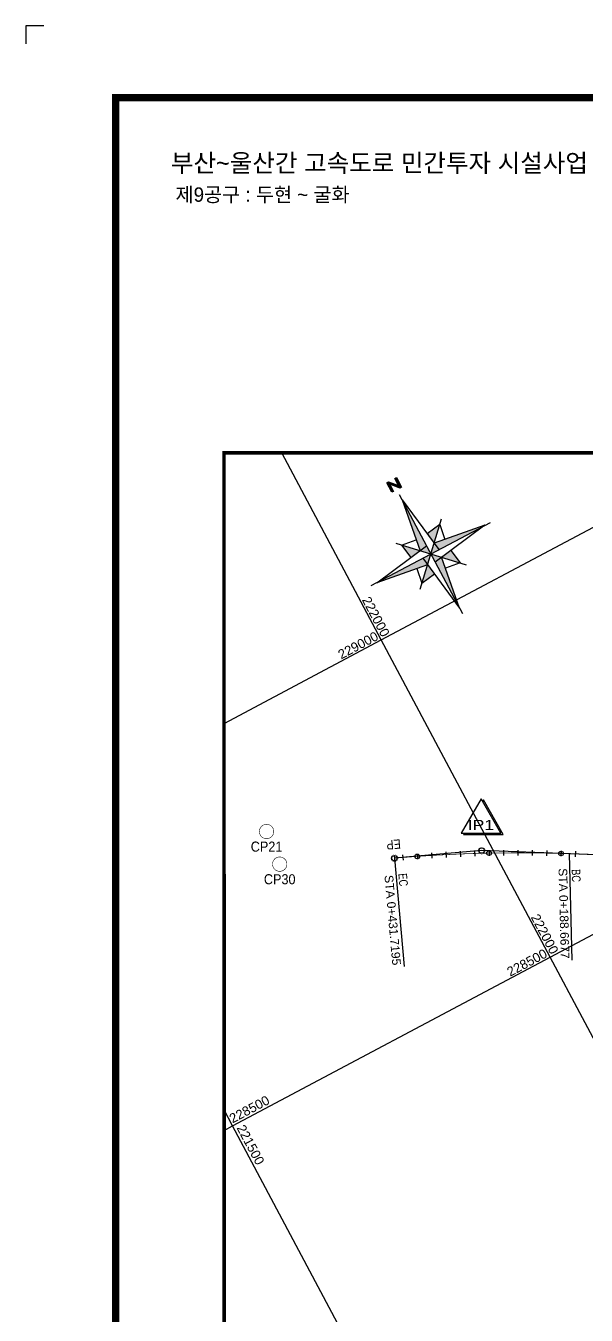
# Model space of a CAD drawing. Extents: x 226182 to 227023, y 224653 to 225247.
# Drawn here: x 226182.4 to 226338.2, y 224887.8 to 225246.6 of the extents above; entities that cross this region are included whole.
import ezdxf
from ezdxf.enums import TextEntityAlignment as Align

# ---------------------------------------------------------------- set-up
doc = ezdxf.new("R2010")
doc.units = 0
doc.header["$LTSCALE"] = 10
doc.header["$MEASUREMENT"] = 0
doc.layers.get('0').update_dxf_attribs({"linetype": 'CONTINUOUS'})
for name, color, linetype in [('CA-ALGN-CNTL', 2, 'CONTINUOUS'), ('CA-ALGN-IPLN', 1, 'CONTINUOUS'), ('CA-ALGN-IPSM', 2, 'CONTINUOUS'), ('CA-ALGN-STSM', 2, 'CONTINUOUS'), ('CA-ALGN-SUBL', 1, 'CONTINUOUS'), ('CA-ALGN-SUBT', 2, 'CONTINUOUS'), ('CA-ALGN-TEXT', 3, 'CONTINUOUS'), ('CV-AZMU', 3, 'CONTINUOUS'), ('CV-GRID-BORD', 4, 'CONTINUOUS'), ('CV-GRID-LINE', 1, 'CONTINUOUS'), ('CV-GRID-TEXT', 4, 'CONTINUOUS'), ('CV-SURV-SYMB', 3, 'CONTINUOUS'), ('CV-SURV-TEXT', 3, 'CONTINUOUS'), ('CX-BORD', 3, 'CONTINUOUS'), ('CX-BORD-LIN1', 4, 'CONTINUOUS'), ('CX-BORD-LIN2', 3, 'CONTINUOUS'), ('CX-BORD-TEX2', 7, 'CONTINUOUS'), ('CX-BORD-TEX3', 6, 'CONTINUOUS'), ('CX-MISC', 2, 'CONTINUOUS')]:
    doc.layers.add(name, color=color, linetype=linetype)
doc.styles.add('GTXT', font='Dotum.ttf')
doc.styles.get("Standard").update_dxf_attribs({"font": 'Dotum.ttf'})
doc.styles.add('TB_TEXT', font='Dotum.ttf')
doc.styles.add('TB_WBTXT', font='Dotum.ttf')
doc.styles.add('TB_WMTXT', font='Dotum.ttf')

# ---------------------------------------------------------------- blocks, each defined once
blk = doc.blocks.new('CXBLKA1-KHCA1')
at = {"layer": 'CX-BORD-LIN1', "const_width": 2}
blk.add_lwpolyline([(796, 0), (0, 0), (0, 554), (796, 554)], close=True, dxfattribs=at)
at = {"layer": 'CX-MISC'}
blk.add_lwpolyline([(-20, 574), (-25, 574), (-25, 569)], dxfattribs=at)
at = {"layer": 'CX-BORD-LIN1', "style": 'TB_TEXT'}
for tag, height, p in [('TR_RDAT4', 3.5, (317.5, 27)), ('TR_DGN4', 3.5, (459.12, 27)), ('TR_CHK4', 3.5, (499.12, 27)), ('TR_APP4', 3.5, (539.12, 27)), ('TR_RNUM4', 3, (285.11, 26.64)), ('TR_RNUM3', 3, (285.11, 20.64)), ('TR_RDAT3', 3.5, (317.5, 21)), ('TR_DGN3', 3.5, (459.12, 21)), ('TR_CHK3', 3.5, (499.12, 21)), ('TR_APP3', 3.5, (539.12, 21)), ('TR_RNUM2', 3, (285.11, 14.64)), ('TR_RDAT2', 3.5, (317.5, 15)), ('TR_DGN2', 3.5, (459.12, 15)), ('TR_CHK2', 3.5, (499.12, 15)), ('TR_APP2', 3.5, (539.12, 15)), ('TR_DGN1', 3.5, (459.12, 9)), ('TR_CHK1', 3.5, (499.12, 9)), ('TR_RNUM1', 3, (285.11, 8.64)), ('TR_RDAT1', 3.5, (317.5, 9)), ('TR_APP1', 3.5, (539.12, 9))]:
    blk.add_attdef(tag, text='', height=height, dxfattribs=at).set_placement(p, align=Align.MIDDLE_CENTER)
for tag, p in [('TR_RCON4', (342.3, 27)), ('TR_RCON3', (342.3, 21)), ('TR_RCON2', (342.3, 15)), ('TR_RCON1', (342.3, 9))]:
    blk.add_attdef(tag, text='', height=3.5, dxfattribs=at).set_placement(p, align=Align.MIDDLE_LEFT)
at = {"layer": 'CX-BORD-LIN2', "style": 'TB_TEXT'}
blk.add_attdef('TD_VERSION', text='', height=3, rotation=90, dxfattribs=at).set_placement((800.5, 48.01), align=Align.MIDDLE_CENTER)
at = {"layer": 'CX-BORD-TEX2', "style": 'TB_WMTXT'}
for tag, height, p in [('TB_CNAME', 5, (15.34, 531.83)), ('TB_CSCOP', 4, (16.63, 523.83))]:
    blk.add_attdef(tag, text='', height=height, dxfattribs=at).set_placement(p, align=Align.BOTTOM_LEFT)
at = {"layer": 'CX-BORD-TEX2', "style": 'TB_WBTXT'}
for tag, height, p in [('TB_MTITIL', 10, (398, 533.33)), ('TB_STITL', 7, (398, 518.33))]:
    blk.add_attdef(tag, text='', height=height, dxfattribs=at).set_placement(p, align=Align.MIDDLE_CENTER)
at = {"layer": 'CX-BORD-TEX3', "style": 'TB_TEXT'}
for tag, height, p in [('TD_DCOMP', 4.5, (217.5, 25)), ('TD_CSECT', 4.5, (611, 25)), ('TD_DNAME_TOP', 4.5, (755, 25)), ('TD_DNAME_MAIN', 4.5, (755, 19.01)), ('TD_CCOMP', 4.5, (217.5, 15)), ('TD_HSCAL', 4.5, (626.7, 15.24)), ('TD_VSCAL', 4.5, (655.78, 15.24)), ('TD_DNAME_BOT', 3, (755, 13.65)), ('TD_CNAME', 4.5, (65, 5.75)), ('TD_FIELD', 4.5, (182.5, 5.53)), ('TD_CSTEP', 4.5, (253.24, 5.53)), ('TD_DWGCODE', 4.5, (641, 5.39)), ('TD_DWGNO', 4.5, (755, 5.39))]:
    blk.add_attdef(tag, text='', height=height, dxfattribs=at).set_placement(p, align=Align.MIDDLE_CENTER)
at = {"layer": 'CX-BORD-TEX3', "style": 'TB_TEXT', "width": 0.9}
blk.add_attdef('TD_CDIST', text='', height=4.5, dxfattribs=at).set_placement((656, 25), align=Align.MIDDLE_CENTER)
blk = doc.blocks.new('CXBEAR2')
blk.add_hatch(color=256).paths.add_polyline_path([(23.25, -1.5), (20.25, -1.5), (20.25, -1), (22.49, 1), (20.25, 1), (20.25, 1.5), (23.25, 1.5), (23.25, 1), (21.01, -1), (23.25, -1)])
for p, q in [((0, 18.75), (0, -18.75)), ((-2.22, 2.22), (0, 17.05)), ((0, 17.05), (2.56, 0)), ((-7.23, 7.23), (7.23, -7.23)), ((7.23, 7.23), (-7.23, -7.23)), ((-1.75, 5.37), (-6.03, 6.03)), ((-6.03, 6.03), (-5.37, 1.75)), ((6.03, 6.03), (1.75, 5.37)), ((6.03, 6.03), (5.37, 1.75)), ((0, 2.56), (-17.05, 0)), ((17.05, 0), (2.22, 2.22)), ((23.25, 1), (23.25, 1)), ((18.75, 0), (-18.75, 0)), ((-17.05, 0), (-2.22, -2.22)), ((-6.03, -6.03), (-5.37, -1.75)), ((0, -17.05), (-2.56, 0)), ((17.05, 0), (0, -2.56)), ((0, -17.05), (2.22, -2.22)), ((6.03, -6.03), (5.37, -1.75)), ((-1.75, -5.37), (-6.03, -6.03)), ((6.03, -6.03), (1.75, -5.37))]:
    blk.add_line(p, q)
blk.add_lwpolyline([(23.25, -1.5), (20.25, -1.5), (20.25, -1), (22.49, 1), (20.25, 1), (20.25, 1.5), (23.25, 1.5), (23.25, 1), (21.01, -1), (23.25, -1)], close=True)
for points in [[(0, 17.05), (-2.22, 2.22), (0, 0)], [(-6.03, 6.03), (-5.37, 1.75), (-2.22, 2.22)], [(6.03, 6.03), (1.75, 5.37), (2.22, 2.22)], [(17.05, 0), (2.22, 2.22), (0, 0)], [(0, 0), (-17.05, 0), (-2.22, -2.22)], [(-2.22, -2.22), (-1.75, -5.37), (-6.03, -6.03)], [(0, 0), (2.22, -2.22), (0, -17.05)], [(5.37, -1.75), (6.03, -6.03), (2.22, -2.22)]]:
    blk.add_solid(points)
blk = doc.blocks.new('CVSVCPM')
at = {"const_width": 0.15}
blk.add_lwpolyline([(0, 2, -1), (0, -2, -1), (0, 2)], format="xyb", dxfattribs=at)
at = {"style": 'GTXT', "flags": 1}
blk.add_attdef('NO', text='', height=2.5, dxfattribs=at).set_placement((0, 4.76), align=Align.MIDDLE)
blk = doc.blocks.new('CASTAMS')
blk.add_line((0, -1.5), (0, 1.5))
at = {"style": 'GTXT', "flags": 1}
for tag, p in [('XSEC_DAT', (0, -6.85)), ('STA_DST', (0, -3.62))]:
    blk.add_attdef(tag, text='', height=2.5, dxfattribs=at).set_placement(p, align=Align.MIDDLE)
blk = doc.blocks.new('CASTAMM')
blk.add_line((0, -1.5), (0, 1.5))
blk.add_circle((0, 0), 1.3)
at = {"style": 'GTXT', "flags": 1}
for tag, p in [('XSEC_DAT', (0, -6.85)), ('STA_DST', (0, -3.62))]:
    blk.add_attdef(tag, text='', height=2.5, dxfattribs=at).set_placement(p, align=Align.MIDDLE)
blk = doc.blocks.new('CAIPMRK')
at = {"const_width": 0.1}
blk.add_lwpolyline([(-2, 0, -1), (2, 0, -1)], format="xyb", close=True, dxfattribs=at)
blk.add_circle((0, 0), 1.5)

msp = doc.modelspace()

# ---------------------------------------------------------------- hatches: boundary and pattern name
at = {"layer": 'CA-ALGN-TEXT'}
msp.add_hatch(color=256, dxfattribs=at).paths.add_polyline_path([(226314.51, 225021.94), (226304.31, 225021.94), (226304.11, 225021.59), (226315.16, 225021.59), (226309.63, 225031.16), (226309.41, 225030.77)])

# ---------------------------------------------------------------- linework, layer by layer
at = {"layer": 'CA-ALGN-CNTL', "const_width": 0.2}
msp.add_lwpolyline([(226339.21, 225015.98), (226338.21, 225016.01), (226337.81, 225016.03), (226337.21, 225016.05), (226336.21, 225016.09), (226335.21, 225016.13), (226334.21, 225016.16), (226333.48, 225016.19), (226333.22, 225016.2), (226332.22, 225016.23), (226331.22, 225016.27), (226330.22, 225016.3), (226329.22, 225016.32), (226328.22, 225016.35), (226327.22, 225016.37), (226326.22, 225016.39), (226325.22, 225016.41), (226324.22, 225016.42), (226323.22, 225016.44), (226322.22, 225016.44), (226321.22, 225016.45), (226320.22, 225016.46), (226319.22, 225016.46), (226318.22, 225016.46), (226317.22, 225016.45), (226316.22, 225016.45), (226315.22, 225016.44), (226314.22, 225016.43), (226313.22, 225016.41), (226313.02, 225016.41), (226312.22, 225016.4), (226311.22, 225016.38), (226310.22, 225016.36), (226309.22, 225016.33), (226308.22, 225016.31), (226307.22, 225016.28), (226306.22, 225016.25), (226305.22, 225016.21), (226304.22, 225016.18), (226303.22, 225016.14), (226302.22, 225016.1), (226301.22, 225016.05), (226301.03, 225016.04), (226300.23, 225016), (226299.23, 225015.95), (226298.73, 225015.93), (226298.23, 225015.9), (226297.23, 225015.85), (226296.23, 225015.79), (226295.23, 225015.73), (226294.24, 225015.67), (226293.24, 225015.6), (226292.24, 225015.54), (226291.24, 225015.47), (226290.24, 225015.39), (226289.25, 225015.32), (226288.25, 225015.24), (226287.25, 225015.16), (226286.36, 225015.09), (226286.26, 225015.08), (226285.26, 225014.99), (226284.92, 225014.96), (226284.92, 225014.96)], dxfattribs=at)
at = {"layer": 'CA-ALGN-IPLN'}
for p, q in [((226309.16, 225017.09), (226284.92, 225014.96)), ((226371.19, 225014.79), (226309.16, 225017.09))]:
    msp.add_line(p, q, dxfattribs=at)
at = {"layer": 'CA-ALGN-SUBL', "linetype": 'Continuous'}
for p, q in [((226284.92, 225014.96), (226287.57, 224984.8)), ((226333.48, 225016.19), (226334.24, 224986.57))]:
    msp.add_line(p, q, dxfattribs=at)
at = {"layer": 'CA-ALGN-TEXT'}
msp.add_lwpolyline([(226308.98, 225031.51), (226303.46, 225021.94), (226314.51, 225021.94)], close=True, dxfattribs=at)
msp.add_lwpolyline([(226304.31, 225021.94), (226304.11, 225021.59), (226315.16, 225021.59), (226309.63, 225031.16), (226309.41, 225030.77)], dxfattribs=at)
at = {"layer": 'CV-GRID-BORD', "const_width": 1}
msp.add_lwpolyline([(226237.55, 224791.38), (226536.44, 224791.74), (226536.44, 225127.76), (226237.53, 225127.76)], close=True, dxfattribs=at)
at = {"layer": 'CV-GRID-LINE', "linetype": 'Continuous'}
for p, q in [((226281.26, 225075.72), (226253.59, 225127.76)), ((226281.26, 225075.72), (226253.59, 225127.76)), ((226281.26, 225075.72), (226253.59, 225127.76)), ((226281.26, 225075.72), (226253.59, 225127.76)), ((226281.26, 225075.72), (226253.59, 225127.76)), ((226281.26, 225075.72), (226369.55, 225122.67)), ((226281.26, 225075.72), (226369.55, 225122.67)), ((226281.26, 225075.72), (226369.55, 225122.67)), ((226281.26, 225075.72), (226369.55, 225122.67)), ((226281.26, 225075.72), (226369.55, 225122.67)), ((226237.53, 225052.47), (226281.26, 225075.72)), ((226237.53, 225052.47), (226281.26, 225075.72)), ((226237.53, 225052.47), (226281.26, 225075.72)), ((226237.53, 225052.47), (226281.26, 225075.72)), ((226237.53, 225052.47), (226281.26, 225075.72)), ((226328.2, 224987.43), (226281.26, 225075.72)), ((226328.2, 224987.43), (226281.26, 225075.72)), ((226328.2, 224987.43), (226281.26, 225075.72)), ((226328.2, 224987.43), (226281.26, 225075.72)), ((226328.2, 224987.43), (226281.26, 225075.72)), ((226328.2, 224987.43), (226416.5, 225034.37)), ((226328.2, 224987.43), (226416.5, 225034.37)), ((226328.2, 224987.43), (226416.5, 225034.37)), ((226328.2, 224987.43), (226416.5, 225034.37)), ((226328.2, 224987.43), (226416.5, 225034.37)), ((226239.91, 224940.48), (226328.2, 224987.43)), ((226239.91, 224940.48), (226328.2, 224987.43)), ((226239.91, 224940.48), (226328.2, 224987.43)), ((226239.91, 224940.48), (226328.2, 224987.43)), ((226239.91, 224940.48), (226328.2, 224987.43)), ((226375.15, 224899.13), (226328.2, 224987.43)), ((226375.15, 224899.13), (226328.2, 224987.43)), ((226375.15, 224899.13), (226328.2, 224987.43)), ((226375.15, 224899.13), (226328.2, 224987.43)), ((226375.15, 224899.13), (226328.2, 224987.43)), ((226239.91, 224940.48), (226237.53, 224944.95)), ((226239.91, 224940.48), (226237.53, 224944.95)), ((226239.91, 224940.48), (226237.53, 224944.95)), ((226239.91, 224940.48), (226237.53, 224944.95)), ((226239.91, 224940.48), (226237.53, 224944.95)), ((226237.53, 224939.22), (226239.91, 224940.48)), ((226286.86, 224852.19), (226239.91, 224940.48)), ((226286.86, 224852.19), (226239.91, 224940.48)), ((226286.86, 224852.19), (226239.91, 224940.48)), ((226286.86, 224852.19), (226239.91, 224940.48)), ((226286.86, 224852.19), (226239.91, 224940.48))]:
    msp.add_line(p, q, dxfattribs=at)

# ---------------------------------------------------------------- block references
at = {"layer": 'CA-ALGN-IPSM', "xscale": 0.5, "yscale": 0.5}
for p in [(226309.16, 225017.09), (226284.92, 225014.96)]:
    msp.add_blockref('CAIPMRK', p, dxfattribs=at)
at = {"layer": 'CA-ALGN-STSM', "xscale": 0.5, "yscale": 0.5, "zscale": 0.5}
for name, p, rotation in [('CASTAMS', (226284.92, 225014.96), 185.0180736425719), ('CASTAMS', (226287.25, 225015.16), 184.6743699845088), ('CASTAMM', (226291.24, 225015.47), 184.0866051678913), ('CASTAMS', (226295.23, 225015.73), 183.4988548735512), ('CASTAMS', (226299.23, 225015.95), 182.9111545686935), ('CASTAMS', (226303.22, 225016.14), 182.3233538674542), ('CASTAMS', (226307.22, 225016.28), 181.7356455202741), ('CASTAMM', (226311.22, 225016.38), 181.1478409031618), ('CASTAMS', (226315.22, 225016.44), 180.5601766768014), ('CASTAMS', (226319.22, 225016.46), 179.9722920987611), ('CASTAMS', (226323.22, 225016.44), 179.3845525084219), ('CASTAMS', (226327.22, 225016.37), 178.7969426894941), ('CASTAMM', (226331.22, 225016.27), 178.2091781391325), ('CASTAMS', (226335.21, 225016.13), 177.8760857650528)]:
    msp.add_blockref(name, p, dxfattribs=dict(at, rotation=rotation))
at = {"layer": 'CV-AZMU', "rotation": 118.0000040448522}
msp.add_blockref('CXBEAR2', (226295.03, 225099.61), dxfattribs=at)
at = {"layer": 'CV-SURV-SYMB'}
for p, rotation in [((226249.36, 225022.39), 90.00000404250149), ((226249.36, 225022.39), 180.0000040425014), ((226253.01, 225013.31), 90.00000404250149), ((226253.01, 225013.31), 180.0000040425014)]:
    msp.add_blockref('CVSVCPM', p, dxfattribs=dict(at, rotation=rotation))
at = {"layer": 'CX-BORD'}
ref = msp.add_blockref('CXBLKA1-KHCA1', (226207.43, 224672.57), dxfattribs=at)
ref.add_attrib('TB_CNAME', '부산~울산간 고속도로 민간투자 시설사업', dxfattribs={"layer": 'CX-BORD-TEX2', "height": 5, "style": 'TB_WMTXT'}).set_placement((226222.77, 225204.4), align=Align.BOTTOM_LEFT)
ref.add_attrib('TB_CSCOP', '제9공구 : 두현 ~ 굴화', dxfattribs={"layer": 'CX-BORD-TEX2', "height": 4, "style": 'TB_WMTXT'}).set_placement((226224.06, 225196.4), align=Align.BOTTOM_LEFT)

# ---------------------------------------------------------------- texts
at = {"layer": 'CA-ALGN-SUBT'}
for s, rotation, width, p, p2 in [('STA 0+188.6677', 271.4651, 0.963459, (226330.53, 225012.14), (226331.17, 224986.95)), ('BC', 271.4651, 0.770921, (226334.18, 225011.89), (226334.27, 225008.3)), ('STA 0+431.7195', 275.0188, 0.963459, (226282.13, 225010.17), (226284.34, 224985.07)), ('EC', 275.0188, 0.799928, (226285.98, 225010.65), (226286.3, 225007.06))]:
    msp.add_text(s, height=2.4, rotation=rotation, dxfattribs=dict(at, width=width)).set_placement(p, p2, align=Align.FIT)
at = {"layer": 'CA-ALGN-TEXT'}
for s, height, rotation, width, p, p2 in [(' IP1', 2.8, 0, 1.244646, (226303.86, 225022.83), (226312.66, 225022.83)), ('EP', 2.6, 184.8681, 0.87085, (226286.55, 225020.25), (226282.57, 225019.91))]:
    msp.add_text(s, height=height, rotation=rotation, dxfattribs=dict(at, width=width)).set_placement(p, p2, align=Align.FIT)
at = {"layer": 'CV-GRID-TEXT', "width": 0.94962}
for s, rotation, p, p2 in [('222000', 298, (226275.79, 225086.86), (226281.42, 225076.26)), ('222000', 298, (226275.79, 225086.86), (226281.42, 225076.26)), ('222000', 298, (226275.79, 225086.86), (226281.42, 225076.26)), ('222000', 298, (226275.79, 225086.86), (226281.42, 225076.26)), ('222000', 298, (226275.79, 225086.86), (226281.42, 225076.26)), ('229000', 28, (226270.12, 225070.25), (226280.72, 225075.89)), ('229000', 28, (226270.12, 225070.25), (226280.72, 225075.89)), ('229000', 28, (226270.12, 225070.25), (226280.72, 225075.89)), ('229000', 28, (226270.12, 225070.25), (226280.72, 225075.89)), ('229000', 28, (226270.12, 225070.25), (226280.72, 225075.89)), ('222000', 298, (226322.74, 224998.56), (226328.37, 224987.97)), ('222000', 298, (226322.74, 224998.56), (226328.37, 224987.97)), ('222000', 298, (226322.74, 224998.56), (226328.37, 224987.97)), ('222000', 298, (226322.74, 224998.56), (226328.37, 224987.97)), ('222000', 298, (226322.74, 224998.56), (226328.37, 224987.97)), ('228500', 28, (226317.07, 224981.96), (226327.66, 224987.59)), ('228500', 28, (226317.07, 224981.96), (226327.66, 224987.59)), ('228500', 28, (226317.07, 224981.96), (226327.66, 224987.59)), ('228500', 28, (226317.07, 224981.96), (226327.66, 224987.59)), ('228500', 28, (226317.07, 224981.96), (226327.66, 224987.59)), ('228500', 28, (226239.9, 224941.15), (226250.49, 224946.78)), ('221500', 298, (226240.96, 224939.92), (226246.6, 224929.33))]:
    msp.add_text(s, height=2.6, rotation=rotation, dxfattribs=at).set_placement(p, p2, align=Align.FIT)
at = {"layer": 'CV-SURV-TEXT', "width": 0.894319}
for s, p, p2 in [('CP21', (226244.96, 225016.79), (226253.76, 225016.79)), ('CP30', (226248.61, 225007.71), (226257.41, 225007.71))]:
    msp.add_text(s, height=2.8, rotation=0, dxfattribs=at).set_placement(p, p2, align=Align.FIT)

doc.saveas('drawing.dxf')
